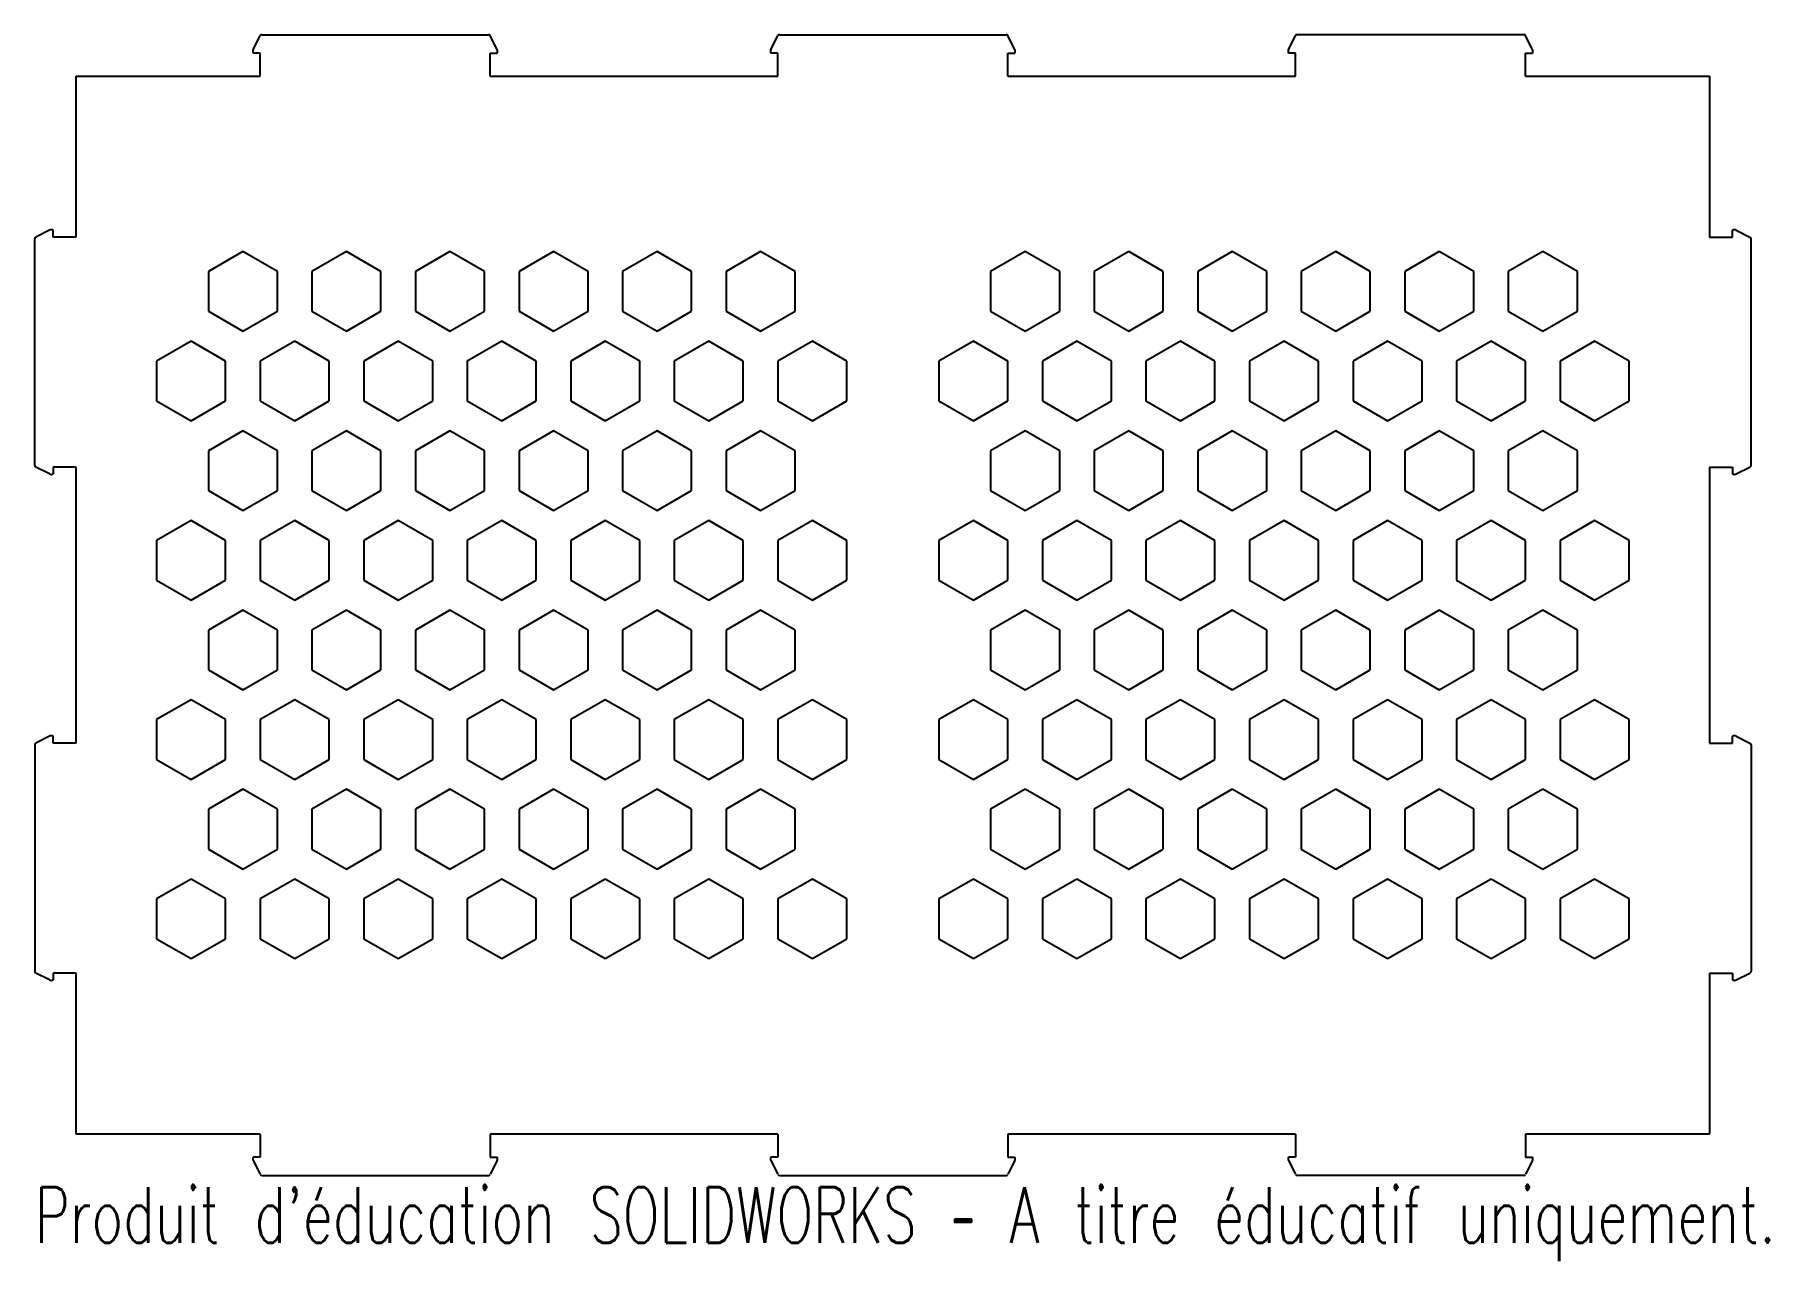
# Model space of a CAD drawing. Header units: millimetres. Extents: x -4 to 147, y -57 to 50.
import ezdxf

# ---------------------------------------------------------------- set-up
doc = ezdxf.new("R2010")
doc.units = ezdxf.units.MM
doc.styles.add('SLDTEXTSTYLE0', font='TXT', dxfattribs={"width": 0.7, "bigfont": 'bigfont'})

msp = doc.modelspace()

# ---------------------------------------------------------------- linework, layer by layer
at = {"color": 7, "linetype": 'Continuous', "lineweight": 25}
for p, q in [((15.4, 48.3), (16, 49.5)), ((16.16, 49.6), (35.84, 49.6)), ((36.6, 48.3), (36, 49.5)), ((60.4, 48.3), (61, 49.5)), ((61.16, 49.6), (80.84, 49.6)), ((81.6, 48.3), (81, 49.5)), ((105.4, 48.3), (106, 49.5)), ((125.84, 49.6), (106.16, 49.6)), ((126.6, 48.3), (126, 49.5)), ((16, 48), (15.4, 48)), ((16, 46), (16, 48)), ((36, 46), (36, 48)), ((36, 48), (36.6, 48)), ((61, 48), (60.4, 48)), ((61, 46), (61, 48)), ((81, 46), (81, 48)), ((81, 48), (81.6, 48)), ((106, 48), (105.4, 48)), ((106, 46), (106, 48)), ((126, 46), (126, 48)), ((126, 48), (126.6, 48)), ((0, 46), (16, 46)), ((0, 32), (0, 46)), ((36, 46), (61, 46)), ((81, 46), (106, 46)), ((126, 46), (142, 46)), ((142, 46), (142, 32)), ((-3.6, 12.16), (-3.6, 31.84)), ((-2.3, 32.6), (-3.5, 32)), ((-2, 32), (-2, 32.6)), ((0, 32), (-2, 32)), ((142, 32), (144, 32)), ((144, 32), (144, 32.6)), ((144.3, 32.6), (145.5, 32)), ((145.6, 12.16), (145.6, 31.84)), ((14.5, 30.74), (11.5, 29.01)), ((17.5, 29.01), (14.5, 30.74)), ((23.5, 30.74), (20.5, 29.01)), ((26.5, 29.01), (23.5, 30.74)), ((32.5, 30.74), (29.5, 29.01)), ((35.5, 29.01), (32.5, 30.74)), ((41.5, 30.74), (38.5, 29.01)), ((44.5, 29.01), (41.5, 30.74)), ((50.5, 30.74), (47.5, 29.01)), ((53.5, 29.01), (50.5, 30.74)), ((59.5, 30.74), (56.5, 29.01)), ((62.5, 29.01), (59.5, 30.74)), ((82.5, 30.74), (79.5, 29.01)), ((85.5, 29.01), (82.5, 30.74)), ((91.5, 30.74), (88.5, 29.01)), ((94.5, 29.01), (91.5, 30.74)), ((100.5, 30.74), (97.5, 29.01)), ((103.5, 29.01), (100.5, 30.74)), ((109.5, 30.74), (106.5, 29.01)), ((112.5, 29.01), (109.5, 30.74)), ((118.5, 30.74), (115.5, 29.01)), ((121.5, 29.01), (118.5, 30.74)), ((127.5, 30.74), (124.5, 29.01)), ((130.5, 29.01), (127.5, 30.74)), ((11.5, 29.01), (11.5, 25.55)), ((17.5, 25.55), (17.5, 29.01)), ((20.5, 29.01), (20.5, 25.55)), ((26.5, 25.55), (26.5, 29.01)), ((29.5, 29.01), (29.5, 25.55)), ((35.5, 25.55), (35.5, 29.01)), ((38.5, 29.01), (38.5, 25.55)), ((44.5, 25.55), (44.5, 29.01)), ((47.5, 29.01), (47.5, 25.55)), ((53.5, 25.55), (53.5, 29.01)), ((56.5, 29.01), (56.5, 25.55)), ((62.5, 25.55), (62.5, 29.01)), ((79.5, 29.01), (79.5, 25.55)), ((85.5, 25.55), (85.5, 29.01)), ((88.5, 29.01), (88.5, 25.55)), ((94.5, 25.55), (94.5, 29.01)), ((97.5, 29.01), (97.5, 25.55)), ((103.5, 25.55), (103.5, 29.01)), ((106.5, 29.01), (106.5, 25.55)), ((112.5, 25.55), (112.5, 29.01)), ((115.5, 29.01), (115.5, 25.55)), ((121.5, 25.55), (121.5, 29.01)), ((124.5, 29.01), (124.5, 25.55)), ((130.5, 25.55), (130.5, 29.01)), ((11.5, 25.55), (14.5, 23.82)), ((14.5, 23.82), (17.5, 25.55)), ((20.5, 25.55), (23.5, 23.82)), ((23.5, 23.82), (26.5, 25.55)), ((29.5, 25.55), (32.5, 23.82)), ((32.5, 23.82), (35.5, 25.55)), ((38.5, 25.55), (41.5, 23.82)), ((41.5, 23.82), (44.5, 25.55)), ((47.5, 25.55), (50.5, 23.82)), ((50.5, 23.82), (53.5, 25.55)), ((56.5, 25.55), (59.5, 23.82)), ((59.5, 23.82), (62.5, 25.55)), ((79.5, 25.55), (82.5, 23.82)), ((82.5, 23.82), (85.5, 25.55)), ((88.5, 25.55), (91.5, 23.82)), ((91.5, 23.82), (94.5, 25.55)), ((97.5, 25.55), (100.5, 23.82)), ((100.5, 23.82), (103.5, 25.55)), ((106.5, 25.55), (109.5, 23.82)), ((109.5, 23.82), (112.5, 25.55)), ((115.5, 25.55), (118.5, 23.82)), ((118.5, 23.82), (121.5, 25.55)), ((124.5, 25.55), (127.5, 23.82)), ((127.5, 23.82), (130.5, 25.55)), ((10, 22.95), (7, 21.22)), ((13, 21.22), (10, 22.95)), ((19, 22.95), (16, 21.22)), ((22, 21.22), (19, 22.95)), ((28, 22.95), (25, 21.22)), ((31, 21.22), (28, 22.95)), ((37, 22.95), (34, 21.22)), ((40, 21.22), (37, 22.95)), ((46, 22.95), (43, 21.22)), ((49, 21.22), (46, 22.95)), ((55, 22.95), (52, 21.22)), ((58, 21.22), (55, 22.95)), ((64, 22.95), (61, 21.22)), ((67, 21.22), (64, 22.95)), ((78, 22.95), (75, 21.22)), ((81, 21.22), (78, 22.95)), ((87, 22.95), (84, 21.22)), ((90, 21.22), (87, 22.95)), ((96, 22.95), (93, 21.22)), ((99, 21.22), (96, 22.95)), ((105, 22.95), (102, 21.22)), ((108, 21.22), (105, 22.95)), ((114, 22.95), (111, 21.22)), ((117, 21.22), (114, 22.95)), ((123, 22.95), (120, 21.22)), ((126, 21.22), (123, 22.95)), ((132, 22.95), (129, 21.22)), ((135, 21.22), (132, 22.95)), ((7, 21.22), (7, 17.75)), ((13, 17.75), (13, 21.22)), ((16, 21.22), (16, 17.75)), ((22, 17.75), (22, 21.22)), ((25, 21.22), (25, 17.75)), ((31, 17.75), (31, 21.22)), ((34, 21.22), (34, 17.75)), ((40, 17.75), (40, 21.22)), ((43, 21.22), (43, 17.75)), ((49, 17.75), (49, 21.22)), ((52, 21.22), (52, 17.75)), ((58, 17.75), (58, 21.22)), ((61, 21.22), (61, 17.75)), ((67, 17.75), (67, 21.22)), ((75, 21.22), (75, 17.75)), ((81, 17.75), (81, 21.22)), ((84, 21.22), (84, 17.75)), ((90, 17.75), (90, 21.22)), ((93, 21.22), (93, 17.75)), ((99, 17.75), (99, 21.22)), ((102, 21.22), (102, 17.75)), ((108, 17.75), (108, 21.22)), ((111, 21.22), (111, 17.75)), ((117, 17.75), (117, 21.22)), ((120, 21.22), (120, 17.75)), ((126, 17.75), (126, 21.22)), ((129, 21.22), (129, 17.75)), ((135, 17.75), (135, 21.22)), ((7, 17.75), (10, 16.02)), ((10, 16.02), (13, 17.75)), ((16, 17.75), (19, 16.02)), ((19, 16.02), (22, 17.75)), ((25, 17.75), (28, 16.02)), ((28, 16.02), (31, 17.75)), ((34, 17.75), (37, 16.02)), ((37, 16.02), (40, 17.75)), ((43, 17.75), (46, 16.02)), ((46, 16.02), (49, 17.75)), ((52, 17.75), (55, 16.02)), ((55, 16.02), (58, 17.75)), ((61, 17.75), (64, 16.02)), ((64, 16.02), (67, 17.75)), ((75, 17.75), (78, 16.02)), ((78, 16.02), (81, 17.75)), ((84, 17.75), (87, 16.02)), ((87, 16.02), (90, 17.75)), ((93, 17.75), (96, 16.02)), ((96, 16.02), (99, 17.75)), ((102, 17.75), (105, 16.02)), ((105, 16.02), (108, 17.75)), ((111, 17.75), (114, 16.02)), ((114, 16.02), (117, 17.75)), ((120, 17.75), (123, 16.02)), ((123, 16.02), (126, 17.75)), ((129, 17.75), (132, 16.02)), ((132, 16.02), (135, 17.75)), ((14.5, 15.16), (11.5, 13.42)), ((17.5, 13.42), (14.5, 15.16)), ((23.5, 15.16), (20.5, 13.42)), ((26.5, 13.42), (23.5, 15.16)), ((32.5, 15.16), (29.5, 13.42)), ((35.5, 13.42), (32.5, 15.16)), ((41.5, 15.16), (38.5, 13.42)), ((44.5, 13.42), (41.5, 15.16)), ((50.5, 15.16), (47.5, 13.42)), ((53.5, 13.42), (50.5, 15.16)), ((59.5, 15.16), (56.5, 13.42)), ((62.5, 13.42), (59.5, 15.16)), ((82.5, 15.16), (79.5, 13.42)), ((85.5, 13.42), (82.5, 15.16)), ((91.5, 15.16), (88.5, 13.42)), ((94.5, 13.42), (91.5, 15.16)), ((100.5, 15.16), (97.5, 13.42)), ((103.5, 13.42), (100.5, 15.16)), ((109.5, 15.16), (106.5, 13.42)), ((112.5, 13.42), (109.5, 15.16)), ((118.5, 15.16), (115.5, 13.42)), ((121.5, 13.42), (118.5, 15.16)), ((127.5, 15.16), (124.5, 13.42)), ((130.5, 13.42), (127.5, 15.16)), ((11.5, 13.42), (11.5, 9.96)), ((17.5, 9.96), (17.5, 13.42)), ((20.5, 13.42), (20.5, 9.96)), ((26.5, 9.96), (26.5, 13.42)), ((29.5, 13.42), (29.5, 9.96)), ((35.5, 9.96), (35.5, 13.42)), ((38.5, 13.42), (38.5, 9.96)), ((44.5, 9.96), (44.5, 13.42)), ((47.5, 13.42), (47.5, 9.96)), ((53.5, 9.96), (53.5, 13.42)), ((56.5, 13.42), (56.5, 9.96)), ((62.5, 9.96), (62.5, 13.42)), ((79.5, 13.42), (79.5, 9.96)), ((85.5, 9.96), (85.5, 13.42)), ((88.5, 13.42), (88.5, 9.96)), ((94.5, 9.96), (94.5, 13.42)), ((97.5, 13.42), (97.5, 9.96)), ((103.5, 9.96), (103.5, 13.42)), ((106.5, 13.42), (106.5, 9.96)), ((112.5, 9.96), (112.5, 13.42)), ((115.5, 13.42), (115.5, 9.96)), ((121.5, 9.96), (121.5, 13.42)), ((124.5, 13.42), (124.5, 9.96)), ((130.5, 9.96), (130.5, 13.42)), ((-2.3, 11.4), (-3.5, 12)), ((-2, 12), (-2, 11.4)), ((0, 12), (-2, 12)), ((0, -12), (0, 12)), ((142, 12), (142, -12)), ((142, 12), (144, 12)), ((144, 12), (144, 11.4)), ((144.3, 11.4), (145.5, 12)), ((11.5, 9.96), (14.5, 8.23)), ((14.5, 8.23), (17.5, 9.96)), ((20.5, 9.96), (23.5, 8.23)), ((23.5, 8.23), (26.5, 9.96)), ((29.5, 9.96), (32.5, 8.23)), ((32.5, 8.23), (35.5, 9.96)), ((38.5, 9.96), (41.5, 8.23)), ((41.5, 8.23), (44.5, 9.96)), ((47.5, 9.96), (50.5, 8.23)), ((50.5, 8.23), (53.5, 9.96)), ((56.5, 9.96), (59.5, 8.23)), ((59.5, 8.23), (62.5, 9.96)), ((79.5, 9.96), (82.5, 8.23)), ((82.5, 8.23), (85.5, 9.96)), ((88.5, 9.96), (91.5, 8.23)), ((91.5, 8.23), (94.5, 9.96)), ((97.5, 9.96), (100.5, 8.23)), ((100.5, 8.23), (103.5, 9.96)), ((106.5, 9.96), (109.5, 8.23)), ((109.5, 8.23), (112.5, 9.96)), ((115.5, 9.96), (118.5, 8.23)), ((118.5, 8.23), (121.5, 9.96)), ((124.5, 9.96), (127.5, 8.23)), ((127.5, 8.23), (130.5, 9.96)), ((10, 7.36), (7, 5.63)), ((13, 5.63), (10, 7.36)), ((19, 7.36), (16, 5.63)), ((22, 5.63), (19, 7.36)), ((28, 7.36), (25, 5.63)), ((31, 5.63), (28, 7.36)), ((37, 7.36), (34, 5.63)), ((40, 5.63), (37, 7.36)), ((46, 7.36), (43, 5.63)), ((49, 5.63), (46, 7.36)), ((55, 7.36), (52, 5.63)), ((58, 5.63), (55, 7.36)), ((64, 7.36), (61, 5.63)), ((67, 5.63), (64, 7.36)), ((78, 7.36), (75, 5.63)), ((81, 5.63), (78, 7.36)), ((87, 7.36), (84, 5.63)), ((90, 5.63), (87, 7.36)), ((96, 7.36), (93, 5.63)), ((99, 5.63), (96, 7.36)), ((105, 7.36), (102, 5.63)), ((108, 5.63), (105, 7.36)), ((114, 7.36), (111, 5.63)), ((117, 5.63), (114, 7.36)), ((123, 7.36), (120, 5.63)), ((126, 5.63), (123, 7.36)), ((132, 7.36), (129, 5.63)), ((135, 5.63), (132, 7.36)), ((7, 5.63), (7, 2.17)), ((13, 2.17), (13, 5.63)), ((16, 5.63), (16, 2.17)), ((22, 2.17), (22, 5.63)), ((25, 5.63), (25, 2.17)), ((31, 2.17), (31, 5.63)), ((34, 5.63), (34, 2.17)), ((40, 2.17), (40, 5.63)), ((43, 5.63), (43, 2.17)), ((49, 2.17), (49, 5.63)), ((52, 5.63), (52, 2.17)), ((58, 2.17), (58, 5.63)), ((61, 5.63), (61, 2.17)), ((67, 2.17), (67, 5.63)), ((75, 5.63), (75, 2.17)), ((81, 2.17), (81, 5.63)), ((84, 5.63), (84, 2.17)), ((90, 2.17), (90, 5.63)), ((93, 5.63), (93, 2.17)), ((99, 2.17), (99, 5.63)), ((102, 5.63), (102, 2.17)), ((108, 2.17), (108, 5.63)), ((111, 5.63), (111, 2.17)), ((117, 2.17), (117, 5.63)), ((120, 5.63), (120, 2.17)), ((126, 2.17), (126, 5.63)), ((129, 5.63), (129, 2.17)), ((135, 2.17), (135, 5.63)), ((7, 2.17), (10, 0.43)), ((10, 0.43), (13, 2.17)), ((16, 2.17), (19, 0.43)), ((19, 0.43), (22, 2.17)), ((25, 2.17), (28, 0.43)), ((28, 0.43), (31, 2.17)), ((34, 2.17), (37, 0.43)), ((37, 0.43), (40, 2.17)), ((43, 2.17), (46, 0.43)), ((46, 0.43), (49, 2.17)), ((52, 2.17), (55, 0.43)), ((55, 0.43), (58, 2.17)), ((61, 2.17), (64, 0.43)), ((64, 0.43), (67, 2.17)), ((75, 2.17), (78, 0.43)), ((78, 0.43), (81, 2.17)), ((84, 2.17), (87, 0.43)), ((87, 0.43), (90, 2.17)), ((93, 2.17), (96, 0.43)), ((96, 0.43), (99, 2.17)), ((102, 2.17), (105, 0.43)), ((105, 0.43), (108, 2.17)), ((111, 2.17), (114, 0.43)), ((114, 0.43), (117, 2.17)), ((120, 2.17), (123, 0.43)), ((123, 0.43), (126, 2.17)), ((129, 2.17), (132, 0.43)), ((132, 0.43), (135, 2.17)), ((14.5, -0.43), (11.5, -2.17)), ((17.5, -2.17), (14.5, -0.43)), ((23.5, -0.43), (20.5, -2.17)), ((26.5, -2.17), (23.5, -0.43)), ((32.5, -0.43), (29.5, -2.17)), ((35.5, -2.17), (32.5, -0.43)), ((41.5, -0.43), (38.5, -2.17)), ((44.5, -2.17), (41.5, -0.43)), ((50.5, -0.43), (47.5, -2.17)), ((53.5, -2.17), (50.5, -0.43)), ((59.5, -0.43), (56.5, -2.17)), ((62.5, -2.17), (59.5, -0.43)), ((82.5, -0.43), (79.5, -2.17)), ((85.5, -2.17), (82.5, -0.43)), ((91.5, -0.43), (88.5, -2.17)), ((94.5, -2.17), (91.5, -0.43)), ((100.5, -0.43), (97.5, -2.17)), ((103.5, -2.17), (100.5, -0.43)), ((109.5, -0.43), (106.5, -2.17)), ((112.5, -2.17), (109.5, -0.43)), ((118.5, -0.43), (115.5, -2.17)), ((121.5, -2.17), (118.5, -0.43)), ((127.5, -0.43), (124.5, -2.17)), ((130.5, -2.17), (127.5, -0.43)), ((11.5, -2.17), (11.5, -5.63)), ((17.5, -5.63), (17.5, -2.17)), ((20.5, -2.17), (20.5, -5.63)), ((26.5, -5.63), (26.5, -2.17)), ((29.5, -2.17), (29.5, -5.63)), ((35.5, -5.63), (35.5, -2.17)), ((38.5, -2.17), (38.5, -5.63)), ((44.5, -5.63), (44.5, -2.17)), ((47.5, -2.17), (47.5, -5.63)), ((53.5, -5.63), (53.5, -2.17)), ((56.5, -2.17), (56.5, -5.63)), ((62.5, -5.63), (62.5, -2.17)), ((79.5, -2.17), (79.5, -5.63)), ((85.5, -5.63), (85.5, -2.17)), ((88.5, -2.17), (88.5, -5.63)), ((94.5, -5.63), (94.5, -2.17)), ((97.5, -2.17), (97.5, -5.63)), ((103.5, -5.63), (103.5, -2.17)), ((106.5, -2.17), (106.5, -5.63)), ((112.5, -5.63), (112.5, -2.17)), ((115.5, -2.17), (115.5, -5.63)), ((121.5, -5.63), (121.5, -2.17)), ((124.5, -2.17), (124.5, -5.63)), ((130.5, -5.63), (130.5, -2.17)), ((11.5, -5.63), (14.5, -7.36)), ((14.5, -7.36), (17.5, -5.63)), ((20.5, -5.63), (23.5, -7.36)), ((23.5, -7.36), (26.5, -5.63)), ((29.5, -5.63), (32.5, -7.36)), ((32.5, -7.36), (35.5, -5.63)), ((38.5, -5.63), (41.5, -7.36)), ((41.5, -7.36), (44.5, -5.63)), ((47.5, -5.63), (50.5, -7.36)), ((50.5, -7.36), (53.5, -5.63)), ((56.5, -5.63), (59.5, -7.36)), ((59.5, -7.36), (62.5, -5.63)), ((79.5, -5.63), (82.5, -7.36)), ((82.5, -7.36), (85.5, -5.63)), ((88.5, -5.63), (91.5, -7.36)), ((91.5, -7.36), (94.5, -5.63)), ((97.5, -5.63), (100.5, -7.36)), ((100.5, -7.36), (103.5, -5.63)), ((106.5, -5.63), (109.5, -7.36)), ((109.5, -7.36), (112.5, -5.63)), ((115.5, -5.63), (118.5, -7.36)), ((118.5, -7.36), (121.5, -5.63)), ((124.5, -5.63), (127.5, -7.36)), ((127.5, -7.36), (130.5, -5.63)), ((10, -8.23), (7, -9.96)), ((13, -9.96), (10, -8.23)), ((19, -8.23), (16, -9.96)), ((22, -9.96), (19, -8.23)), ((28, -8.23), (25, -9.96)), ((31, -9.96), (28, -8.23)), ((37, -8.23), (34, -9.96)), ((40, -9.96), (37, -8.23)), ((46, -8.23), (43, -9.96)), ((49, -9.96), (46, -8.23)), ((55, -8.23), (52, -9.96)), ((58, -9.96), (55, -8.23)), ((64, -8.23), (61, -9.96)), ((67, -9.96), (64, -8.23)), ((78, -8.23), (75, -9.96)), ((81, -9.96), (78, -8.23)), ((87, -8.23), (84, -9.96)), ((90, -9.96), (87, -8.23)), ((96, -8.23), (93, -9.96)), ((99, -9.96), (96, -8.23)), ((105, -8.23), (102, -9.96)), ((108, -9.96), (105, -8.23)), ((114, -8.23), (111, -9.96)), ((117, -9.96), (114, -8.23)), ((123, -8.23), (120, -9.96)), ((126, -9.96), (123, -8.23)), ((132, -8.23), (129, -9.96)), ((135, -9.96), (132, -8.23)), ((7, -9.96), (7, -13.42)), ((13, -13.42), (13, -9.96)), ((16, -9.96), (16, -13.42)), ((22, -13.42), (22, -9.96)), ((25, -9.96), (25, -13.42)), ((31, -13.42), (31, -9.96)), ((34, -9.96), (34, -13.42)), ((40, -13.42), (40, -9.96)), ((43, -9.96), (43, -13.42)), ((49, -13.42), (49, -9.96)), ((52, -9.96), (52, -13.42)), ((58, -13.42), (58, -9.96)), ((61, -9.96), (61, -13.42)), ((67, -13.42), (67, -9.96)), ((75, -9.96), (75, -13.42)), ((81, -13.42), (81, -9.96)), ((84, -9.96), (84, -13.42)), ((90, -13.42), (90, -9.96)), ((93, -9.96), (93, -13.42)), ((99, -13.42), (99, -9.96)), ((102, -9.96), (102, -13.42)), ((108, -13.42), (108, -9.96)), ((111, -9.96), (111, -13.42)), ((117, -13.42), (117, -9.96)), ((120, -9.96), (120, -13.42)), ((126, -13.42), (126, -9.96)), ((129, -9.96), (129, -13.42)), ((135, -13.42), (135, -9.96)), ((-2.3, -11.4), (-3.5, -12)), ((-2, -12), (-2, -11.4)), ((0, -12), (-2, -12)), ((142, -12), (144, -12)), ((144, -12), (144, -11.4)), ((144.3, -11.4), (145.5, -12)), ((-3.6, -12.16), (-3.6, -31.84)), ((7, -13.42), (10, -15.16)), ((10, -15.16), (13, -13.42)), ((16, -13.42), (19, -15.16)), ((19, -15.16), (22, -13.42)), ((25, -13.42), (28, -15.16)), ((28, -15.16), (31, -13.42)), ((34, -13.42), (37, -15.16)), ((37, -15.16), (40, -13.42)), ((43, -13.42), (46, -15.16)), ((46, -15.16), (49, -13.42)), ((52, -13.42), (55, -15.16)), ((55, -15.16), (58, -13.42)), ((61, -13.42), (64, -15.16)), ((64, -15.16), (67, -13.42)), ((75, -13.42), (78, -15.16)), ((78, -15.16), (81, -13.42)), ((84, -13.42), (87, -15.16)), ((87, -15.16), (90, -13.42)), ((93, -13.42), (96, -15.16)), ((96, -15.16), (99, -13.42)), ((102, -13.42), (105, -15.16)), ((105, -15.16), (108, -13.42)), ((111, -13.42), (114, -15.16)), ((114, -15.16), (117, -13.42)), ((120, -13.42), (123, -15.16)), ((123, -15.16), (126, -13.42)), ((129, -13.42), (132, -15.16)), ((132, -15.16), (135, -13.42)), ((145.6, -12.16), (145.6, -31.84)), ((14.5, -16.02), (11.5, -17.75)), ((17.5, -17.75), (14.5, -16.02)), ((23.5, -16.02), (20.5, -17.75)), ((26.5, -17.75), (23.5, -16.02)), ((32.5, -16.02), (29.5, -17.75)), ((35.5, -17.75), (32.5, -16.02)), ((41.5, -16.02), (38.5, -17.75)), ((44.5, -17.75), (41.5, -16.02)), ((50.5, -16.02), (47.5, -17.75)), ((53.5, -17.75), (50.5, -16.02)), ((59.5, -16.02), (56.5, -17.75)), ((62.5, -17.75), (59.5, -16.02)), ((82.5, -16.02), (79.5, -17.75)), ((85.5, -17.75), (82.5, -16.02)), ((91.5, -16.02), (88.5, -17.75)), ((94.5, -17.75), (91.5, -16.02)), ((100.5, -16.02), (97.5, -17.75)), ((103.5, -17.75), (100.5, -16.02)), ((109.5, -16.02), (106.5, -17.75)), ((112.5, -17.75), (109.5, -16.02)), ((118.5, -16.02), (115.5, -17.75)), ((121.5, -17.75), (118.5, -16.02)), ((127.5, -16.02), (124.5, -17.75)), ((130.5, -17.75), (127.5, -16.02)), ((11.5, -17.75), (11.5, -21.22)), ((17.5, -21.22), (17.5, -17.75)), ((20.5, -17.75), (20.5, -21.22)), ((26.5, -21.22), (26.5, -17.75)), ((29.5, -17.75), (29.5, -21.22)), ((35.5, -21.22), (35.5, -17.75)), ((38.5, -17.75), (38.5, -21.22)), ((44.5, -21.22), (44.5, -17.75)), ((47.5, -17.75), (47.5, -21.22)), ((53.5, -21.22), (53.5, -17.75)), ((56.5, -17.75), (56.5, -21.22)), ((62.5, -21.22), (62.5, -17.75)), ((79.5, -17.75), (79.5, -21.22)), ((85.5, -21.22), (85.5, -17.75)), ((88.5, -17.75), (88.5, -21.22)), ((94.5, -21.22), (94.5, -17.75)), ((97.5, -17.75), (97.5, -21.22)), ((103.5, -21.22), (103.5, -17.75)), ((106.5, -17.75), (106.5, -21.22)), ((112.5, -21.22), (112.5, -17.75)), ((115.5, -17.75), (115.5, -21.22)), ((121.5, -21.22), (121.5, -17.75)), ((124.5, -17.75), (124.5, -21.22)), ((130.5, -21.22), (130.5, -17.75)), ((11.5, -21.22), (14.5, -22.95)), ((14.5, -22.95), (17.5, -21.22)), ((20.5, -21.22), (23.5, -22.95)), ((23.5, -22.95), (26.5, -21.22)), ((29.5, -21.22), (32.5, -22.95)), ((32.5, -22.95), (35.5, -21.22)), ((38.5, -21.22), (41.5, -22.95)), ((41.5, -22.95), (44.5, -21.22)), ((47.5, -21.22), (50.5, -22.95)), ((50.5, -22.95), (53.5, -21.22)), ((56.5, -21.22), (59.5, -22.95)), ((59.5, -22.95), (62.5, -21.22)), ((79.5, -21.22), (82.5, -22.95)), ((82.5, -22.95), (85.5, -21.22)), ((88.5, -21.22), (91.5, -22.95)), ((91.5, -22.95), (94.5, -21.22)), ((97.5, -21.22), (100.5, -22.95)), ((100.5, -22.95), (103.5, -21.22)), ((106.5, -21.22), (109.5, -22.95)), ((109.5, -22.95), (112.5, -21.22)), ((115.5, -21.22), (118.5, -22.95)), ((118.5, -22.95), (121.5, -21.22)), ((124.5, -21.22), (127.5, -22.95)), ((127.5, -22.95), (130.5, -21.22)), ((10, -23.82), (7, -25.55)), ((13, -25.55), (10, -23.82)), ((19, -23.82), (16, -25.55)), ((22, -25.55), (19, -23.82)), ((28, -23.82), (25, -25.55)), ((31, -25.55), (28, -23.82)), ((37, -23.82), (34, -25.55)), ((40, -25.55), (37, -23.82)), ((46, -23.82), (43, -25.55)), ((49, -25.55), (46, -23.82)), ((55, -23.82), (52, -25.55)), ((58, -25.55), (55, -23.82)), ((64, -23.82), (61, -25.55)), ((67, -25.55), (64, -23.82)), ((78, -23.82), (75, -25.55)), ((81, -25.55), (78, -23.82)), ((87, -23.82), (84, -25.55)), ((90, -25.55), (87, -23.82)), ((96, -23.82), (93, -25.55)), ((99, -25.55), (96, -23.82)), ((105, -23.82), (102, -25.55)), ((108, -25.55), (105, -23.82)), ((114, -23.82), (111, -25.55)), ((117, -25.55), (114, -23.82)), ((123, -23.82), (120, -25.55)), ((126, -25.55), (123, -23.82)), ((132, -23.82), (129, -25.55)), ((135, -25.55), (132, -23.82)), ((7, -25.55), (7, -29.01)), ((13, -29.01), (13, -25.55)), ((16, -25.55), (16, -29.01)), ((22, -29.01), (22, -25.55)), ((25, -25.55), (25, -29.01)), ((31, -29.01), (31, -25.55)), ((34, -25.55), (34, -29.01)), ((40, -29.01), (40, -25.55)), ((43, -25.55), (43, -29.01)), ((49, -29.01), (49, -25.55)), ((52, -25.55), (52, -29.01)), ((58, -29.01), (58, -25.55)), ((61, -25.55), (61, -29.01)), ((67, -29.01), (67, -25.55)), ((75, -25.55), (75, -29.01)), ((81, -29.01), (81, -25.55)), ((84, -25.55), (84, -29.01)), ((90, -29.01), (90, -25.55)), ((93, -25.55), (93, -29.01)), ((99, -29.01), (99, -25.55)), ((102, -25.55), (102, -29.01)), ((108, -29.01), (108, -25.55)), ((111, -25.55), (111, -29.01)), ((117, -29.01), (117, -25.55)), ((120, -25.55), (120, -29.01)), ((126, -29.01), (126, -25.55)), ((129, -25.55), (129, -29.01)), ((135, -29.01), (135, -25.55)), ((7, -29.01), (10, -30.74)), ((10, -30.74), (13, -29.01)), ((16, -29.01), (19, -30.74)), ((19, -30.74), (22, -29.01)), ((25, -29.01), (28, -30.74)), ((28, -30.74), (31, -29.01)), ((34, -29.01), (37, -30.74)), ((37, -30.74), (40, -29.01)), ((43, -29.01), (46, -30.74)), ((46, -30.74), (49, -29.01)), ((52, -29.01), (55, -30.74)), ((55, -30.74), (58, -29.01)), ((61, -29.01), (64, -30.74)), ((64, -30.74), (67, -29.01)), ((75, -29.01), (78, -30.74)), ((78, -30.74), (81, -29.01)), ((84, -29.01), (87, -30.74)), ((87, -30.74), (90, -29.01)), ((93, -29.01), (96, -30.74)), ((96, -30.74), (99, -29.01)), ((102, -29.01), (105, -30.74)), ((105, -30.74), (108, -29.01)), ((111, -29.01), (114, -30.74)), ((114, -30.74), (117, -29.01)), ((120, -29.01), (123, -30.74)), ((123, -30.74), (126, -29.01)), ((129, -29.01), (132, -30.74)), ((132, -30.74), (135, -29.01)), ((-2.3, -32.6), (-3.5, -32)), ((-2, -32), (-2, -32.6)), ((0, -32), (-2, -32)), ((0, -46), (0, -32)), ((142, -32), (142, -46)), ((142, -32), (144, -32)), ((144, -32), (144, -32.6)), ((144.3, -32.6), (145.5, -32)), ((16, -46), (0, -46)), ((16, -46), (16, -48)), ((36, -46), (36, -48)), ((61, -46), (36, -46)), ((61, -46), (61, -48)), ((81, -46), (81, -48)), ((106, -46), (81, -46)), ((106, -46), (106, -48)), ((126, -46), (126, -48)), ((142, -46), (126, -46)), ((16, -48), (15.4, -48)), ((36, -48), (36.6, -48)), ((61, -48), (60.4, -48)), ((81, -48), (81.6, -48)), ((106, -48), (105.4, -48)), ((126, -48), (126.6, -48)), ((15.4, -48.3), (16, -49.5)), ((16.16, -49.6), (35.84, -49.6)), ((36.6, -48.3), (36, -49.5)), ((60.4, -48.3), (61, -49.5)), ((61.16, -49.6), (80.84, -49.6)), ((81.6, -48.3), (81, -49.5)), ((105.4, -48.3), (106, -49.5)), ((125.84, -49.6), (106.16, -49.6)), ((126.6, -48.3), (126, -49.5))]:
    msp.add_line(p, q, dxfattribs=at)
for centre, radius, start, end in [((15.7, 48.15), 0.335, 153.4349, 206.5651), ((16.16, 49.42), 0.181, 90, 153.4349), ((35.84, 49.42), 0.181, 26.5651, 90), ((36.3, 48.15), 0.335, 333.4349, 26.5651), ((60.7, 48.15), 0.335, 153.4349, 206.5651), ((61.16, 49.42), 0.181, 90, 153.4349), ((80.84, 49.42), 0.181, 26.5651, 90), ((81.3, 48.15), 0.335, 333.4349, 26.5651), ((105.7, 48.15), 0.335, 153.4349, 206.5651), ((106.16, 49.42), 0.181, 90, 153.4349), ((125.84, 49.42), 0.181, 26.5651, 90), ((126.3, 48.15), 0.335, 333.4349, 26.5651), ((-3.42, 31.84), 0.181, 116.5651, 180), ((-2.15, 32.3), 0.335, 63.4349, 116.5651), ((144.15, 32.3), 0.335, 63.4349, 116.5651), ((145.42, 31.84), 0.181, 0, 63.4349), ((-3.42, 12.16), 0.181, 180, 243.4349), ((145.42, 12.16), 0.181, 296.5651, 0), ((-2.15, 11.7), 0.335, 243.4349, 296.5651), ((144.15, 11.7), 0.335, 243.4349, 296.5651), ((-3.42, -12.16), 0.181, 116.5651, 180), ((-2.15, -11.7), 0.335, 63.4349, 116.5651), ((144.15, -11.7), 0.335, 63.4349, 116.5651), ((145.42, -12.16), 0.181, 0, 63.4349), ((-3.42, -31.84), 0.181, 180, 243.4349), ((-2.15, -32.3), 0.335, 243.4349, 296.5651), ((144.15, -32.3), 0.335, 243.4349, 296.5651), ((145.42, -31.84), 0.181, 296.5651, 0), ((15.7, -48.15), 0.335, 153.4349, 206.5651), ((36.3, -48.15), 0.335, 333.4349, 26.5651), ((60.7, -48.15), 0.335, 153.4349, 206.5651), ((81.3, -48.15), 0.335, 333.4349, 26.5651), ((105.7, -48.15), 0.335, 153.4349, 206.5651), ((126.3, -48.15), 0.335, 333.4349, 26.5651), ((16.16, -49.42), 0.181, 206.5651, 270), ((35.84, -49.42), 0.181, 270, 333.4349), ((61.16, -49.42), 0.181, 206.5651, 270), ((80.84, -49.42), 0.181, 270, 333.4349), ((106.16, -49.42), 0.181, 206.5651, 270), ((125.84, -49.42), 0.181, 270, 333.4349)]:
    msp.add_arc(centre, radius, start, end, dxfattribs=at)

# ---------------------------------------------------------------- texts
at = {"color": 7, "linetype": 'Continuous', "insert": (-3.6, -50.62), "char_height": 4.8336, "attachment_point": 1, "style": 'SLDTEXTSTYLE0'}
msp.add_mtext("Produit d'éducation SOLIDWORKS – A titre éducatif uniquement.", dxfattribs=at)

doc.saveas('drawing.dxf')
